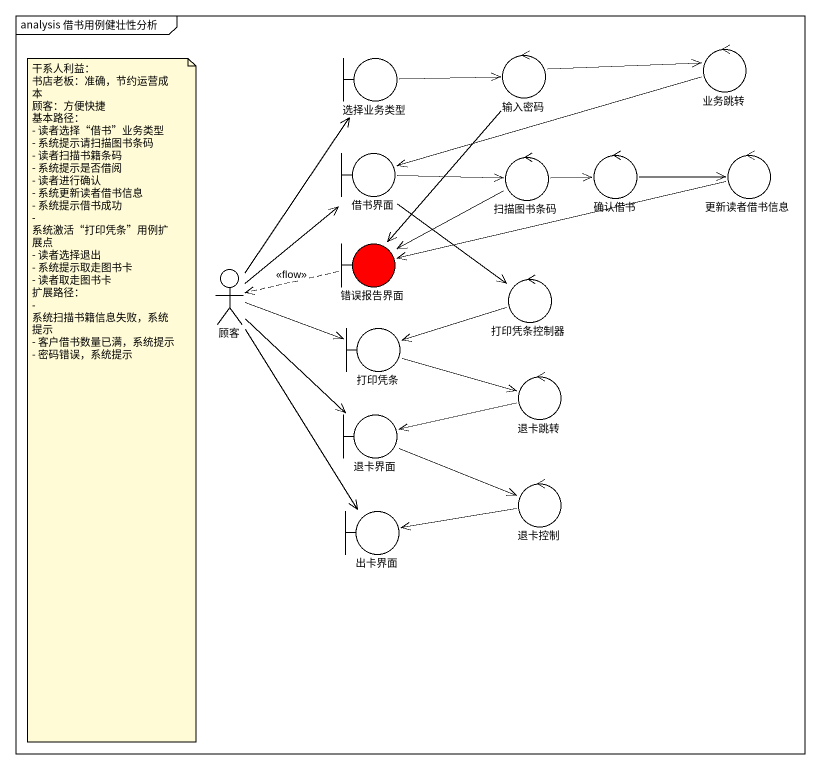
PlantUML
@startuml
mainframe analysis 借书用例健壮性分析
boundary 选择业务类型
control 输入密码
control 业务跳转
boundary 借书界面
control 扫描图书条码
control 确认借书
control 更新读者借书信息
actor 顾客
boundary 错误报告界面 #FF0000
control 打印凭条控制器
boundary 打印凭条
boundary 退卡界面
control 退卡跳转
control 退卡控制
boundary 出卡界面
选择业务类型 -right-> 输入密码
输入密码 -right-> 业务跳转
输入密码 --> 错误报告界面
业务跳转 -left-> 借书界面
借书界面 -right-> 扫描图书条码
借书界面 --> 打印凭条控制器
扫描图书条码 -right-> 确认借书
扫描图书条码 -left-> 错误报告界面
确认借书 -right-> 更新读者借书信息
更新读者借书信息 -left-> 错误报告界面
顾客 -up-> 选择业务类型
顾客 -up-> 借书界面
顾客 -right-> 打印凭条
顾客 --> 退卡界面
顾客 --> 出卡界面
错误报告界面 .left.> 顾客 : <<flow>>
打印凭条控制器 -left-> 打印凭条
打印凭条 -right-> 退卡跳转
退卡界面 -right-> 退卡控制
退卡跳转 -left-> 退卡界面
退卡控制 -left-> 出卡界面
note as N1
  干系人利益：
  书店老板：准确，节约运营成本
  顾客：方便快捷
  基本路径：
  - 读者选择“借书”业务类型
  - 系统提示请扫描图书条码
  - 读者扫描书籍条码
  - 系统提示是否借阅
  - 读者进行确认
  - 系统更新读者借书信息
  - 系统提示借书成功
  - 系统激活“打印凭条”用例扩展点
  - 读者选择退出
  - 系统提示取走图书卡
  - 读者取走图书卡
  扩展路径：
  - 系统扫描书籍信息失败，系统提示
  - 客户借书数量已满，系统提示
  - 密码错误，系统提示
end note
@enduml
